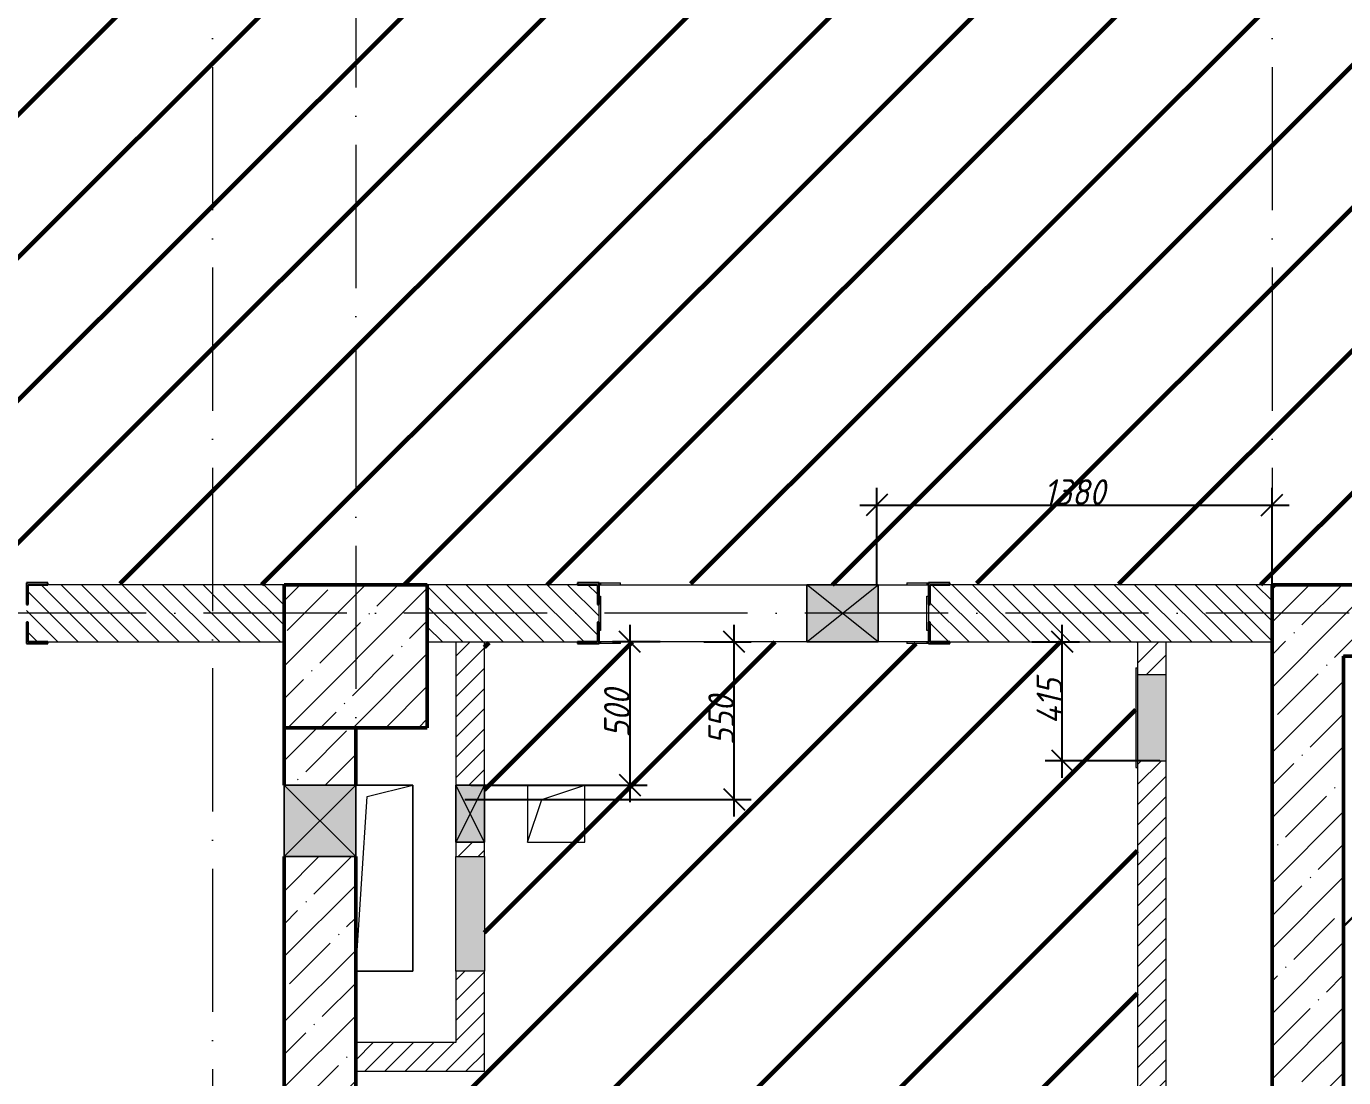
# Model space of a CAD drawing. Header units: millimetres. Extents: x -606178 to 312196, y -19338 to 632709.
# Drawn here: x -202551 to -197951, y 513253 to 516926 of the extents above; entities that cross this region are included whole.
import ezdxf

# ---------------------------------------------------------------- set-up
doc = ezdxf.new("R2010")
doc.units = ezdxf.units.MM
doc.linetypes.add('50_200_ШТРИХ_1Т_ш5_п1_п1_', pattern=[700, 500, -100, 0, -100])
for name, color, linetype, lineweight in [('4) ЛЕстницы', 5, 'Continuous', 30), ('6.4.1) Окр пт с инж. ПТ2.16', 3, 'Continuous', 60), ('A-____-____-DIMS', 7, 'Continuous', 9), ('A-DETL-GENF-OTLN', 7, 'Continuous', 9), ('A-FLOR-____-OTLN', 7, 'Continuous', 9), ('A-GENM-____-MCUT', 7, 'Continuous', 25), ('A-GENM-____-OTLN', 7, 'Continuous', 9), ('A-GENM-____-OTLN-1', 7, 'Continuous', 25), ('A-GLAZ-____-OTLN', 7, 'Continuous', 9), ('A-WALL-____-MCUT', 7, 'Continuous', 13), ('A-WALL-____-MCUT-2', 7, 'Continuous', 50), ('A-WALL-____-PATT-1', 7, 'Continuous', 9), ('A-WALL-FNSH-MCUT-1', 7, 'Continuous', 9), ('I-WALL-____-OTLN', 7, 'Continuous', 9), ('S-COLS-____-MCUT', 7, 'Continuous', 50), ('S-COLS-____-OTLN', 7, 'Continuous', 9), ('S-GRID-____-OTLN-1', 7, '50_200_ШТРИХ_1Т_ш5_п1_п1_', 9)]:
    doc.layers.add(name, color=color, linetype=linetype, lineweight=lineweight)
doc.layers.add('A-GLAZ-____-OTLN-1', color=7, linetype='Continuous', lineweight=9, true_color=0xc0c0c0)
doc.styles.add('ISOCPEUR_I_7', font='isocpeui.ttf', dxfattribs={"width": 0.9, "height": 90})
doc.dimstyles.new('ISO-1_8_0_9К_СРЕДНИЙ_Кладочные_2', dxfattribs={"dimscale": 304.8, "dimtxt": 89.638306, "dimasz": 0.246063, "dimexe": 0.19685, "dimexo": 0, "dimgap": 0, "dimtad": 1, "dimdec": 3, "dimrnd": 0.001, "dimdsep": 46, "dimtxsty": 'ISOCPEUR_I_7', "dimblk1": 'OBLIQUE', "dimblk2": 'OBLIQUE', "dimsah": 1, "dimcen": 0.09, "dimdle": 0.19685, "dimazin": 0, "dimtfac": 1, "dimtdec": 4, "dimtix": 1, "dimtmove": 1, "dimatfit": 3, "dimfxl": 1, "dimtvp": 1, "dimtolj": 1, "dimtzin": 0, "dimarcsym": 2})
pattern_1 = [(135, (-264901.3, 451794.26), (-35.35534, -35.35534), [])]
pattern_2 = [(45, (-264901.3, 451794.26), (-114.04925, 114.04925), []), (45, (-264787.25, 451794.26), (-114.04925, 114.04925), [201.612, -40.322, 3.353, -36.97])]
pattern_3 = [(45, (-264901.3, 451794.26), (-35.35534, 35.35534), [])]

# ---------------------------------------------------------------- blocks, each defined once
blk = doc.blocks.new('BSC_Колонна _Прямоугольная - 500х500-V20-АР1_План отверстий 2 этажа в осях 1-64_Ю-ЯЯ')
at = {"layer": 'S-COLS-____-OTLN'}
h = blk.add_hatch(dxfattribs=at)
h.set_pattern_fill('FP_29', color=256, style=0, pattern_type=2)
h.set_pattern_definition([(45, (-63500, -62931.04), (-114.04925, 114.04925), []), (45, (-63385.95, -62931.04), (-114.04925, 114.04925), [201.613, -40.323, 3.353, -36.97])])
h.paths.add_polyline_path([(-250, -250), (250, -250), (250, 250), (-250, 250)], flags=0)
at = {"layer": 'S-COLS-____-MCUT'}
for p, q in [((250, 250), (-250, 250)), ((-250, 250), (-250, -250)), ((250, -250), (250, 250)), ((-250, -250), (250, -250))]:
    blk.add_line(p, q, dxfattribs=at)
blk = doc.blocks.new('154_Стойка_СКБ_Уголок - СМ-2180_200-28268025-АР1_План отверстий 2 этажа в осях 1-64_Ю-ЯЯ')
at = {"layer": 'A-GENM-____-MCUT'}
for p, q in [((125, 156), (125, 81)), ((200, 156), (125, 156)), ((131, 81), (131, 150)), ((131, 150), (200, 150)), ((200, 150), (200, 156)), ((125, 81), (131, 81)), ((131, 19), (125, 19)), ((125, 19), (125, -56)), ((131, -50), (131, 19)), ((125, -56), (200, -56)), ((200, -50), (131, -50)), ((200, -56), (200, -50))]:
    blk.add_line(p, q, dxfattribs=at)
blk = doc.blocks.new('Стойка_Влож_Полоса боковая - Полоса-28213942-АР1_План отверстий 2 этажа в осях 1-64_Ю-ЯЯ')
at = {"layer": 'A-GENM-____-OTLN'}
for p, q in [((-5, 60), (0, 60)), ((-5, -60), (-5, 60)), ((0, -60), (-5, -60))]:
    blk.add_line(p, q, dxfattribs=at)
blk = doc.blocks.new('Стойка_Влож_Уголок_Опорный - Уголок-28213941-АР1_План отверстий 2 этажа в осях 1-64_Ю-ЯЯ')
at = {"layer": 'A-GENM-____-OTLN'}
for p, q in [((-212, -6), (-212, 0)), ((0, 0), (0, -6)), ((-212, -75), (-212, -6)), ((-212, -6), (-206, -6)), ((-6, -6), (0, -6)), ((0, -6), (0, -75)), ((-212, -75), (-206, -75)), ((-6, -75), (0, -75))]:
    blk.add_line(p, q, dxfattribs=at)
blk = doc.blocks.new('Фахверк_СКБ_Уголок - 200_3960-28268576-АР1_План отверстий 2 этажа в осях 1-64_Ю-ЯЯ')
at = {"layer": 'A-GENM-____-MCUT'}
for p, q in [((200, 156), (125, 156)), ((125, 156), (125, 81)), ((131, 81), (131, 150)), ((131, 150), (200, 150)), ((200, 150), (200, 156)), ((125, 81), (131, 81)), ((131, 19), (125, 19)), ((125, 19), (125, -56)), ((131, -50), (131, 19)), ((125, -56), (200, -56)), ((200, -50), (131, -50)), ((200, -56), (200, -50))]:
    blk.add_line(p, q, dxfattribs=at)
blk = doc.blocks.new('AR_Отверстие Ниша - Лючок-32403372-АР1_План отверстий 2 этажа в осях 1-64_Ю-ЯЯ')
at = {"layer": 'A-GLAZ-____-OTLN'}
blk.add_hatch(color=256, dxfattribs=at).paths.add_polyline_path([(200, 50), (-200, 50), (-200, -50), (200, -50)], flags=0)
for p, q in [((-200, 50), (200, 50)), ((-200, -50), (-200, 50)), ((200, 50), (200, -50)), ((200, -50), (-200, -50))]:
    blk.add_line(p, q, dxfattribs=at)
blk = doc.blocks.new('AR_Отверстие Ниша - Лючок-32402810-АР1_План отверстий 2 этажа в осях 1-64_Ю-ЯЯ')
at = {"layer": 'A-GLAZ-____-OTLN'}
blk.add_hatch(color=256, dxfattribs=at).paths.add_polyline_path([(150, -50), (150, 50), (-150, 50), (-150, -50)], flags=0)
for p, q in [((150, 50), (-150, 50)), ((-150, 50), (-150, -50)), ((150, -50), (150, 50)), ((-150, -50), (150, -50))]:
    blk.add_line(p, q, dxfattribs=at)
blk = doc.blocks.new('Л_Общий_Лючок - Лючок-29778125-АР1_План отверстий 2 этажа в осях 1-64_Ю-ЯЯ')
at = {"layer": 'A-GLAZ-____-OTLN-1'}
blk.add_hatch(color=256, dxfattribs=at).paths.add_polyline_path([(-24, 0), (324, 0), (324, 6), (-24, 6)], flags=0)
at = {"layer": 'A-GLAZ-____-OTLN'}
for p, q in [((324, 6), (-24, 6)), ((-24, 6), (-24, 0)), ((324, 6), (324, 0))]:
    blk.add_line(p, q, dxfattribs=at)
blk = doc.blocks.new('AR_Отверстие прямоугольное _в стене_ - AR_Отверстие прямоугольное _в стене__ВК-32402728-АР1_План отверстий 2 этажа в осях 1-64_Ю-ЯЯ')
at = {"layer": 'A-GLAZ-____-OTLN'}
blk.add_hatch(color=256, dxfattribs=at).paths.add_polyline_path([(100, 50), (-100, 50), (-100, -50), (100, -50)], flags=0)
at = {"layer": 'A-DETL-GENF-OTLN'}
for p, q in [((-100, -50), (-100, 50)), ((-100, 50), (100, 50)), ((100, 50), (-100, -50)), ((-100, 50), (100, -50)), ((100, 50), (-100, 50)), ((-100, 50), (-100, -50)), ((100, 50), (100, -50)), ((100, -50), (100, 50)), ((100, -50), (-100, -50)), ((-100, -50), (100, -50))]:
    blk.add_line(p, q, dxfattribs=at)
blk = doc.blocks.new('AR_Отверстие прямоугольное _в плите_ - AR_Отверстие прямоугольное _в плите_-30459207-АР1_План отверстий 2 этажа в осях 1-64_Ю-ЯЯ')
at = {"layer": 'A-GENM-____-OTLN'}
for p, q in [((100, 100), (-100, 100)), ((-100, 100), (-100, -100)), ((-50, 50), (100, 100)), ((100, -100), (100, 100)), ((-100, -100), (-50, 50)), ((-100, -100), (100, -100))]:
    blk.add_line(p, q, dxfattribs=at)
blk = doc.blocks.new('AR_Отверстие прямоугольное _в плите_ - AR_Отверстие прямоугольное _в плите_-30459250-АР1_План отверстий 2 этажа в осях 1-64_Ю-ЯЯ')
at = {"layer": 'A-GENM-____-OTLN'}
for p, q in [((100, 325), (-100, 325)), ((-60, 285), (100, 325)), ((100, -325), (100, 325)), ((-100, -325), (-60, 285)), ((-100, -325), (100, -325))]:
    blk.add_line(p, q, dxfattribs=at)
blk = doc.blocks.new('AR_Отверстие прямоугольное _в стене__БезПР - AR_Отверстие прямоугольное _в стене__БезПР-30458034-АР1_План отверстий 2 этажа в осях 1-64_Ю-ЯЯ')
at = {"layer": 'A-GLAZ-____-OTLN-1'}
blk.add_hatch(color=256, dxfattribs=at).paths.add_polyline_path([(125, -125), (125, 125), (-125, 125), (-125, -125)], flags=0)
at = {"layer": 'A-DETL-GENF-OTLN'}
for p, q in [((-125, -125), (-125, 125)), ((-125, 125), (125, 125)), ((125, 125), (-125, -125)), ((-125, 125), (125, -125)), ((125, 125), (-125, 125)), ((-125, 125), (-125, -125)), ((125, 125), (125, -125)), ((125, -125), (125, 125)), ((125, -125), (-125, -125)), ((-125, -125), (125, -125))]:
    blk.add_line(p, q, dxfattribs=at)
blk = doc.blocks.new('AR_Отверстие прямоугольное _в стене__БезПР - AR_Отверстие прямоугольное _в стене__БезПР-36427681-АР1_План отверстий 2 этажа в осях 1-64_Ю-ЯЯ')
at = {"layer": 'A-GLAZ-____-OTLN'}
blk.add_hatch(color=256, dxfattribs=at).paths.add_polyline_path([(125, 100), (-125, 100), (-125, -100), (125, -100)], flags=0)
at = {"layer": 'A-DETL-GENF-OTLN'}
for p, q in [((-125, -100), (-125, 100)), ((-125, 100), (125, 100)), ((125, 100), (-125, -100)), ((-125, 100), (125, -100)), ((125, 100), (-125, 100)), ((-125, 100), (-125, -100)), ((125, 100), (125, -100)), ((125, -100), (125, 100)), ((125, -100), (-125, -100)), ((-125, -100), (125, -100))]:
    blk.add_line(p, q, dxfattribs=at)
at = {"layer": 'A-GLAZ-____-OTLN'}
blk.add_line((125, 100), (-125, 100), dxfattribs=at)
blk = doc.blocks.new('_Oblique')
at = {"color": 0, "linetype": 'ByBlock', "lineweight": -2}
blk.add_line((-0.5, -0.5), (0.5, 0.5), dxfattribs=at)
blk = doc.blocks.new('*D4809')
at = {"layer": 'A-____-____-DIMS', "color": 0, "lineweight": -2, "transparency": 16777216}
for p, q in [((-200079.8, 514165.3), (-200079.8, 514835.3)), ((-200185.9, 514775.3), (-200019.8, 514775.3)), ((-201020.3, 514225.3), (-200019.8, 514225.3))]:
    blk.add_line(p, q, dxfattribs=at)
at = {"layer": 'Defpoints', "color": 0, "transparency": 16777216}
for p in [(-200185.9, 514775.3), (-200079.8, 514775.3), (-201020.3, 514225.3)]:
    blk.add_point(p, dxfattribs=at)
at = {"layer": 'A-____-____-DIMS', "color": 0, "lineweight": -2, "transparency": 16777216, "xscale": 75, "yscale": 75, "zscale": 75}
for p, rotation in [((-200079.8, 514775.3), 90), ((-200079.8, 514225.3), 270)]:
    blk.add_blockref('_Oblique', p, dxfattribs=dict(at, rotation=rotation))
at = {"layer": 'A-____-____-DIMS', "color": 0, "transparency": 16777216, "insert": (-200124.8, 514500.3), "char_height": 90, "width": 409.578, "attachment_point": 5, "rotation": 90, "style": 'ISOCPEUR_I_7'}
blk.add_mtext('\\A1;550', dxfattribs=at)
blk = doc.blocks.new('*D4939')
at = {"layer": 'A-____-____-DIMS', "color": 0, "lineweight": -2, "transparency": 16777216}
for p, q in [((-198933.8, 514300.3), (-198933.8, 514835.3)), ((-199039.9, 514775.3), (-198873.8, 514775.3)), ((-198593.5, 514360.3), (-198993.8, 514360.3))]:
    blk.add_line(p, q, dxfattribs=at)
at = {"layer": 'Defpoints', "color": 0, "transparency": 16777216}
for p in [(-199039.9, 514775.3), (-198933.8, 514775.3), (-198593.5, 514360.3)]:
    blk.add_point(p, dxfattribs=at)
at = {"layer": 'A-____-____-DIMS', "color": 0, "lineweight": -2, "transparency": 16777216, "xscale": 75, "yscale": 75, "zscale": 75}
for p, rotation in [((-198933.8, 514775.3), 90), ((-198933.8, 514360.3), 270)]:
    blk.add_blockref('_Oblique', p, dxfattribs=dict(at, rotation=rotation))
at = {"layer": 'A-____-____-DIMS', "color": 0, "transparency": 16777216, "insert": (-198978.8, 514567.8), "char_height": 90, "width": 384.755, "attachment_point": 5, "rotation": 90, "style": 'ISOCPEUR_I_7'}
blk.add_mtext('\\A1;415', dxfattribs=at)
blk = doc.blocks.new('*D4940')
at = {"layer": 'A-____-____-DIMS', "color": 0, "lineweight": -2, "transparency": 16777216}
for p, q in [((-200443.9, 514835.3), (-200443.9, 514215.3)), ((-200337.8, 514775.3), (-200503.9, 514775.3)), ((-200999.3, 514275.3), (-200383.9, 514275.3))]:
    blk.add_line(p, q, dxfattribs=at)
at = {"layer": 'Defpoints', "color": 0, "transparency": 16777216}
for p in [(-200337.8, 514775.3), (-200999.3, 514275.3), (-200443.9, 514275.3)]:
    blk.add_point(p, dxfattribs=at)
at = {"layer": 'A-____-____-DIMS', "color": 0, "lineweight": -2, "transparency": 16777216, "xscale": 75, "yscale": 75, "zscale": 75}
for p, rotation in [((-200443.9, 514775.3), 90), ((-200443.9, 514275.3), 270)]:
    blk.add_blockref('_Oblique', p, dxfattribs=dict(at, rotation=rotation))
at = {"layer": 'A-____-____-DIMS', "color": 0, "transparency": 16777216, "insert": (-200488.9, 514525.3), "char_height": 90, "width": 409.578, "attachment_point": 5, "rotation": 90, "style": 'ISOCPEUR_I_7'}
blk.add_mtext('\\A1;500', dxfattribs=at)
blk = doc.blocks.new('*D4970')
at = {"layer": 'A-____-____-DIMS', "color": 0, "lineweight": -2, "transparency": 16777216}
for p, q in [((-199581.3, 514975.3), (-199581.3, 515313.6)), ((-198201.3, 514975.3), (-198201.3, 515313.6)), ((-199641.3, 515253.6), (-198141.3, 515253.6))]:
    blk.add_line(p, q, dxfattribs=at)
at = {"layer": 'Defpoints', "color": 0, "transparency": 16777216}
for p in [(-198201.3, 515253.6), (-199581.3, 514975.3), (-198201.3, 514975.3)]:
    blk.add_point(p, dxfattribs=at)
at = {"layer": 'A-____-____-DIMS', "color": 0, "lineweight": -2, "transparency": 16777216, "xscale": 75, "yscale": 75, "zscale": 75, "rotation": 180}
blk.add_blockref('_Oblique', (-199581.3, 515253.6), dxfattribs=at)
at = {"layer": 'A-____-____-DIMS', "color": 0, "lineweight": -2, "transparency": 16777216, "xscale": 75, "yscale": 75, "zscale": 75}
blk.add_blockref('_Oblique', (-198201.3, 515253.6), dxfattribs=at)
at = {"layer": 'A-____-____-DIMS', "color": 0, "transparency": 16777216, "insert": (-198891.3, 515298.6), "char_height": 90, "width": 504.733, "attachment_point": 5, "style": 'ISOCPEUR_I_7'}
blk.add_mtext('\\A1;1380', dxfattribs=at)

msp = doc.modelspace()

# ---------------------------------------------------------------- hatches: boundary and pattern name
at = {"layer": '4) ЛЕстницы'}
h = msp.add_hatch(dxfattribs=at)
h.set_pattern_fill('ANSI31', color=256, scale=230)
h.set_pattern_definition([(45, (-308161, 388080.6), (-516.3647, 516.3647), [])])
h.paths.add_polyline_path([(-197951.3011, 514725.3011), (-195901.3011, 514725.3011), (-195901.3011, 507225.3011), (-197951.3011, 507225.3011)])
at = {"layer": '6.4.1) Окр пт с инж. ПТ2.16'}
h = msp.add_hatch(dxfattribs=at)
h.set_pattern_fill('ANSI31', color=256, scale=111)
h.paths.add_polyline_path([(-190461.3011, 521675.3011), (-191001.3011, 521675.3011), (-195701.3011, 521675.3011), (-196201.3011, 521675.3011), (-196401.3011, 521675.3011), (-196401.3011, 521225.3011), (-196627.3011, 521225.3011), (-196627.3011, 521219.3011), (-197075.3011, 521219.3011), (-197201.3011, 521225.3011), (-197201.3011, 521675.3011), (-200651.3011, 521675.3011), (-200651.3011, 521175.3011), (-201151.3011, 521175.3011), (-201151.3011, 519475.3011), (-200651.3011, 519475.3011), (-200651.3011, 518975.3011), (-201151.3011, 518975.3011), (-201651.3011, 518975.3011), (-202951.3011, 518975.3011), (-203951.3011, 518975.3011), (-204951.3011, 518975.3011), (-205449.8983, 518975.3011), (-205649.8983, 518975.3011), (-206101.3011, 518975.3011), (-207801.3011, 518975.3011), (-207801.3011, 518175.3011), (-208076.3011, 518175.3011), (-208976.3011, 518175.3011), (-209251.3011, 518175.3011), (-209251.3011, 518975.3011), (-210601.3011, 518975.3011), (-211099.8983, 518975.3011), (-211299.8983, 518975.3011), (-211751.3011, 518975.3011), (-212101.3011, 518975.3011), (-212101.3011, 518375.3011), (-212201.3011, 518375.3011), (-212251.3011, 518375.3011), (-212251.3011, 518475.3011), (-213351.3011, 518475.3011), (-213351.3011, 518375.3011), (-213651.3011, 518375.3011), (-214601.3011, 518375.3011), (-214701.3011, 518375.3011), (-214701.3011, 518975.3011), (-214701.3011, 519225.3011), (-214901.3011, 519225.3011), (-214901.3011, 519325.3011), (-217351.3011, 519325.3011), (-219151.3011, 519325.3011), (-219151.3011, 519075.3011), (-219401.3011, 519075.3011), (-219401.3011, 514975.3011), (-219151.3011, 514975.3011), (-218826.3011, 514975.3011), (-218826.3011, 514981.3011), (-218751.3011, 514981.3011), (-218316.3011, 514975.3011), (-217466.3011, 514975.3011), (-217126.3011, 514975.3011), (-217126.3011, 514981.3011), (-217057.3011, 514981.3011), (-217051.3011, 514981.3011), (-216976.3011, 514981.3011), (-216651.3011, 514975.3011), (-216151.3011, 514975.3011), (-214526.3011, 514975.3011), (-214526.3011, 514981.3011), (-214451.3011, 514981.3011), (-214445.3011, 514981.3011), (-214376.3011, 514981.3011), (-214291.3011, 514975.3011), (-213891.3011, 514975.3011), (-213751.3011, 514975.3011), (-213751.3011, 514981.3011), (-213676.3011, 514981.3011), (-213526.3011, 514975.3011), (-213526.3011, 514981.3011), (-213451.3011, 514981.3011), (-213271.3011, 514975.3011), (-212971.3011, 514975.3011), (-212751.3011, 514975.3011), (-212751.3011, 514981.3011), (-212676.3011, 514981.3011), (-212526.3011, 514975.3011), (-212526.3011, 514981.3011), (-212451.3011, 514981.3011), (-211751.3011, 514975.3011), (-211751.3011, 514981.3011), (-211676.3011, 514981.3011), (-211526.3011, 514975.3011), (-211526.3011, 514981.3011), (-211451.3011, 514981.3011), (-210751.3011, 514975.3011), (-210751.3011, 514981.3011), (-210651.3011, 514981.3011), (-210651.3011, 514975.3011), (-210151.3011, 514975.3011), (-209826.3011, 514975.3011), (-209826.3011, 514981.3011), (-209751.3011, 514981.3011), (-209401.3011, 514975.3011), (-208551.3011, 514975.3011), (-208126.3011, 514975.3011), (-208126.3011, 514981.3011), (-208057.3011, 514981.3011), (-208051.3011, 514981.3011), (-207976.3011, 514981.3011), (-207651.3011, 514975.3011), (-207151.3011, 514975.3011), (-206651.3011, 514975.3011), (-206151.3011, 514975.3011), (-204426.3011, 514975.3011), (-204426.3011, 514981.3011), (-204351.3011, 514981.3011), (-204345.3011, 514981.3011), (-204321.3011, 514975.3011), (-204351.3011, 514975.3011), (-204351.3011, 514935.3011), (-204346.3011, 514935.3011), (-204346.3011, 514775.3011), (-202551.3011, 514775.3011), (-202551.3011, 514844.3011), (-202551.3011, 514906.3011), (-202551.3011, 514981.3011), (-202476.3011, 514981.3011), (-201651.3011, 514975.3011), (-201151.3011, 514975.3011), (-200626.3011, 514975.3011), (-200626.3011, 514981.3011), (-200551.3011, 514981.3011), (-200545.3011, 514981.3011), (-200476.3011, 514981.3011), (-199826.3011, 514975.3011), (-199576.3011, 514975.3011), (-199476.3011, 514975.3011), (-199476.3011, 514981.3011), (-199407.3011, 514981.3011), (-199401.3011, 514981.3011), (-199326.3011, 514981.3011), (-198201.3011, 514975.3011), (-197751.3011, 514975.3011), (-196151.3011, 514975.3011), (-195651.3011, 514975.3011), (-193326.3011, 514975.3011), (-193326.3011, 514981.3011), (-193251.3011, 514981.3011), (-193245.3011, 514981.3011), (-193176.3011, 514981.3011), (-191651.3011, 514975.3011), (-191651.3011, 514981.3011), (-191576.3011, 514981.3011), (-190461.3011, 514977.2562)])
h.paths.add_polyline_path([(-196201.3011, 518975.3011), (-196201.3011, 519475.3011), (-195701.3011, 519475.3011), (-195701.3011, 518975.3011)], flags=16)
h = msp.add_hatch(dxfattribs=at)
h.set_pattern_fill('ANSI31', color=256, scale=111)
h.paths.add_polyline_path([(-198677.3011, 511621.3011), (-198677.3011, 512169.3011), (-198671.3011, 512375.3011), (-199571.3011, 512375.3011), (-199821.3011, 512375.3011), (-199951.3011, 512375.3011), (-200001.3011, 512375.3011), (-200001.3011, 512475.3011), (-199951.3011, 512475.3011), (-199821.3011, 512475.3011), (-199571.3011, 512475.3011), (-198671.3011, 512475.3011), (-198671.3011, 514336.3011), (-198677.3011, 514336.3011), (-198677.3011, 514684.3011), (-198671.3011, 514775.3011), (-199326.3011, 514775.3011), (-199326.3011, 514769.3011), (-199401.3011, 514769.3011), (-199407.3011, 514769.3011), (-199476.3011, 514769.3011), (-199576.3011, 514775.3011), (-199826.3011, 514775.3011), (-200476.3011, 514775.3011), (-200476.3011, 514769.3011), (-200545.3011, 514769.3011), (-200551.3011, 514769.3011), (-200626.3011, 514769.3011), (-200951.3011, 514773.0154), (-200951.3011, 514275.3011), (-200951.3011, 514075.3011), (-200951.3011, 514025.3011), (-200951.3011, 513625.3011), (-200951.3011, 513275.3011), (-201401.3011, 513275.3011), (-201401.3011, 510725.3011), (-198671.3011, 510725.3011), (-198671.3011, 510791.3011), (-198677.3011, 510791.3011), (-198677.3011, 511239.3011), (-198671.6558, 511621.3011)])
at = {"layer": 'A-WALL-____-PATT-1'}
h = msp.add_hatch(dxfattribs=at)
h.set_pattern_fill('FP_6', color=256, style=0, pattern_type=2)
h.set_pattern_definition(pattern_1)
h.paths.add_polyline_path([(-201651.3011, 514775.3011), (-201651.3011, 514975.3011), (-202545.3011, 514975.3011), (-202545.3011, 514906.3011), (-202551.3011, 514906.3011), (-202551.3011, 514844.3011), (-202545.3011, 514844.3011), (-202545.3011, 514775.3011), (-202345.3011, 514775.3011)], flags=0)
h.paths.add_polyline_path([(-204426.3011, 514775.3011), (-204357.3011, 514775.3011), (-204357.3011, 514844.3011), (-204351.3011, 514844.3011), (-204351.3011, 514906.3011), (-204357.3011, 514906.3011), (-204357.3011, 514975.3011), (-206151.3011, 514975.3011), (-206151.3011, 514775.3011), (-204821.4595, 514775.3011)], flags=0)
h.paths.add_polyline_path([(-207151.3011, 514775.3011), (-206651.3011, 514775.3011), (-206651.3011, 514975.3011), (-207151.3011, 514975.3011)], flags=0)
h = msp.add_hatch(dxfattribs=at)
h.set_pattern_fill('FP_6', color=256, style=0, pattern_type=2)
h.set_pattern_definition(pattern_1)
h.paths.add_polyline_path([(-199395.3011, 514775.3011), (-198201.3011, 514775.3011), (-198201.3011, 514975.3011), (-199395.3011, 514975.3011), (-199395.3011, 514906.3011), (-199401.3011, 514906.3011), (-199401.3011, 514844.3011), (-199395.3011, 514844.3011), (-199395.3011, 514776.3011)], flags=0)
h.paths.add_polyline_path([(-201151.3011, 514775.3011), (-200557.3011, 514775.3011), (-200557.3011, 514844.3011), (-200551.3011, 514844.3011), (-200551.3011, 514906.3011), (-200557.3011, 514906.3011), (-200557.3011, 514975.3011), (-201151.3011, 514975.3011)], flags=0)
h = msp.add_hatch(dxfattribs=at)
h.set_pattern_fill('FP_13', color=256, style=0, pattern_type=2)
h.set_pattern_definition(pattern_2)
h.paths.add_polyline_path([(-198201.3011, 507475.3011), (-197951.3011, 507475.3011), (-197951.3011, 514975.3011), (-198201.3011, 514975.3011), (-198201.3011, 509018.851)], flags=0)
h = msp.add_hatch(dxfattribs=at)
h.set_pattern_fill('FP_13', color=256, style=0, pattern_type=2)
h.set_pattern_definition(pattern_2)
h.paths.add_polyline_path([(-195651.3011, 514725.3011), (-195651.3011, 514975.3011), (-196151.3011, 514975.3011), (-196151.3011, 514725.3011)], flags=0)
h.paths.add_polyline_path([(-197751.4568, 514725.3011), (-197751.3011, 514725.3011), (-197751.4568, 514975.3011), (-197951.3011, 514975.3011), (-197951.3011, 514725.3011)], flags=0)
h = msp.add_hatch(dxfattribs=at)
h.set_pattern_fill('FP_5', color=256, style=0, pattern_type=2)
h.set_pattern_definition(pattern_3)
h.paths.add_polyline_path([(-200951.3011, 513375.3011), (-200951.3011, 513625.3011), (-201051.3011, 513625.3011), (-201051.3011, 513375.3011)], flags=0)
h.paths.add_polyline_path([(-201051.3011, 514025.3011), (-200951.3011, 514025.3011), (-200951.3011, 514075.3011), (-201051.3011, 514075.3011)], flags=0)
h.paths.add_polyline_path([(-201051.3011, 514275.3011), (-200951.3011, 514275.3011), (-200951.3011, 514775.3011), (-201051.3011, 514775.3011)], flags=0)
h = msp.add_hatch(dxfattribs=at)
h.set_pattern_fill('FP_5', color=256, style=0, pattern_type=2)
h.set_pattern_definition(pattern_3)
h.paths.add_polyline_path([(-198671.3011, 507225.3011), (-198571.3011, 507225.3011), (-198571.3011, 507325.3011), (-198671.3011, 507325.3011)], flags=0)
h.paths.add_polyline_path([(-198579.0681, 507625.3011), (-198571.3011, 507625.3011), (-198571.3011, 509155.3011), (-198671.3011, 509155.3011), (-198671.3011, 507625.3011)], flags=0)
h.paths.add_polyline_path([(-198612.6603, 509355.3011), (-198571.3011, 509355.3011), (-198571.3011, 509775.3011), (-198574.3011, 509775.3011), (-198574.3011, 509822.3011), (-198668.3011, 509822.3011), (-198668.3011, 509775.3011), (-198671.3011, 509775.3011), (-198671.3011, 509355.3011), (-198668.3011, 509355.3011)], flags=0)
h.paths.add_polyline_path([(-198571.3011, 509825.3011), (-198571.3011, 510815.3011), (-198671.3011, 510815.3011), (-198671.3011, 509825.3011), (-198574.3011, 509825.3011)], flags=0)
h.paths.add_polyline_path([(-198648.7768, 511215.3011), (-198571.3011, 511215.3011), (-198571.3011, 511645.3011), (-198671.3011, 511645.3011), (-198671.3011, 511215.3011)], flags=0)
h.paths.add_polyline_path([(-198571.3011, 512145.3011), (-198571.3011, 514360.3011), (-198671.3011, 514360.3011), (-198671.3011, 512145.3011), (-198666.8351, 512145.3011)], flags=0)
h.paths.add_polyline_path([(-198571.3011, 514660.3011), (-198571.3011, 514775.3011), (-198671.3011, 514775.3011), (-198671.3011, 514660.3011), (-198576.0927, 514660.3011)], flags=0)
h = msp.add_hatch(dxfattribs=at)
h.set_pattern_fill('FP_13', color=256, style=0, pattern_type=2)
h.set_pattern_definition(pattern_2)
h.paths.add_polyline_path([(-201401.3011, 507475.3011), (-201401.3011, 514025.3011), (-201651.3011, 514025.3011), (-201651.3011, 507475.3011)], flags=0)
h.paths.add_polyline_path([(-201609.6344, 514275.3011), (-201401.3011, 514275.3011), (-201401.3011, 514475.3011), (-201651.3011, 514475.3011), (-201651.3011, 514275.3011)], flags=0)
h = msp.add_hatch(dxfattribs=at)
h.set_pattern_fill('FP_5', color=256, style=0, pattern_type=2)
h.set_pattern_definition(pattern_3)
h.paths.add_polyline_path([(-201401.3011, 513275.3011), (-200951.3011, 513275.3011), (-200951.3011, 513375.3011), (-201401.3011, 513375.3011)], flags=0)

# ---------------------------------------------------------------- linework, layer by layer
msp.add_lwpolyline([(-195951.3011, 507225.3011), (-197951.3011, 507225.3011), (-197951.3011, 514725.3011), (-195951.3011, 514725.3011)], close=True)
at = {"layer": 'A-FLOR-____-OTLN'}
for p, q in [((-201401.3011, 514275.3011), (-201201.3011, 514275.3011)), ((-201201.3011, 514275.3011), (-201201.3011, 513625.3011)), ((-201201.3011, 513625.3011), (-201401.3011, 513625.3011))]:
    msp.add_line(p, q, dxfattribs=at)
at = {"layer": 'A-WALL-____-MCUT'}
for p, q in [((-201651.3011, 514975.3011), (-202476.3011, 514975.3011)), ((-200626.3011, 514975.3011), (-201151.3011, 514975.3011)), ((-198201.3011, 514975.3011), (-199326.3011, 514975.3011)), ((-200551.3011, 514844.3011), (-200551.3011, 514906.3011)), ((-199401.3011, 514906.3011), (-199401.3011, 514844.3011)), ((-202476.3011, 514775.3011), (-201651.3011, 514775.3011)), ((-201151.3011, 514775.3011), (-200626.3011, 514775.3011)), ((-199326.3011, 514775.3011), (-198201.3011, 514775.3011))]:
    msp.add_line(p, q, dxfattribs=at)
at = {"layer": 'A-WALL-____-MCUT-2'}
for p, q in [((-197751.3011, 514975.3011), (-198201.3011, 514975.3011)), ((-198201.3011, 514975.3011), (-198201.3011, 507475.3011)), ((-197951.3011, 507475.3011), (-197951.3011, 514725.3011)), ((-197951.3011, 514725.3011), (-197751.3011, 514725.3011)), ((-201651.3011, 514475.3011), (-201651.3011, 514275.3011)), ((-201401.3011, 514275.3011), (-201401.3011, 514475.3011)), ((-201651.3011, 514025.3011), (-201651.3011, 507475.3011)), ((-201401.3011, 507475.3011), (-201401.3011, 514025.3011))]:
    msp.add_line(p, q, dxfattribs=at)
at = {"layer": 'A-WALL-FNSH-MCUT-1'}
for p, q in [((-201051.3011, 514775.3011), (-201051.3011, 514275.3011)), ((-200951.3011, 514275.3011), (-200951.3011, 514775.3011)), ((-198671.3011, 514775.3011), (-198671.3011, 514660.3011)), ((-198571.3011, 514660.3011), (-198571.3011, 514775.3011)), ((-198671.3011, 514360.3011), (-198671.3011, 512475.3011)), ((-198571.3011, 512145.3011), (-198571.3011, 514360.3011)), ((-201051.3011, 514075.3011), (-201051.3011, 514025.3011)), ((-200951.3011, 514025.3011), (-200951.3011, 514075.3011)), ((-201051.3011, 513625.3011), (-201051.3011, 513375.3011)), ((-200951.3011, 513275.3011), (-200951.3011, 513625.3011)), ((-201051.3011, 513375.3011), (-201401.3011, 513375.3011)), ((-201401.3011, 513275.3011), (-200951.3011, 513275.3011))]:
    msp.add_line(p, q, dxfattribs=at)
at = {"layer": 'I-WALL-____-OTLN'}
for p, q in [((-200551.3011, 514975.3011), (-199826.3011, 514975.3011)), ((-199576.3011, 514975.3011), (-199401.3011, 514975.3011)), ((-199826.3011, 514775.3011), (-200551.3011, 514775.3011)), ((-199401.3011, 514775.3011), (-199576.3011, 514775.3011))]:
    msp.add_line(p, q, dxfattribs=at)
at = {"layer": 'S-GRID-____-OTLN-1'}
for p, q in [((-201901.3011, 542687.1106), (-201901.3011, 504685.847)), ((-198201.3011, 542687.1106), (-198201.3011, 504685.847)), ((-201401.3011, 542415.4959), (-201401.3011, 504852.8552)), ((-160826.8945, 514875.3011), (-269570.0713, 514875.3011))]:
    msp.add_line(p, q, dxfattribs=at)

# ---------------------------------------------------------------- block references
at = {"layer": 'A-GENM-____-OTLN'}
for name, p, rotation in [('Стойка_Влож_Уголок_Опорный - Уголок-28213941-АР1_План отверстий 2 этажа в осях 1-64_Ю-ЯЯ', (-200551.3011, 514981.3011), 89.99999999999955), ('Стойка_Влож_Уголок_Опорный - Уголок-28213941-АР1_План отверстий 2 этажа в осях 1-64_Ю-ЯЯ', (-199401.3011, 514769.3011), 269.9999999999995), ('Стойка_Влож_Полоса боковая - Полоса-28213942-АР1_План отверстий 2 этажа в осях 1-64_Ю-ЯЯ', (-200551.3011, 514875.3011), 180)]:
    msp.add_blockref(name, p, dxfattribs=dict(at, rotation=rotation))
for name, p in [('Стойка_Влож_Полоса боковая - Полоса-28213942-АР1_План отверстий 2 этажа в осях 1-64_Ю-ЯЯ', (-199401.3011, 514875.3011)), ('AR_Отверстие прямоугольное _в плите_ - AR_Отверстие прямоугольное _в плите_-30459250-АР1_План отверстий 2 этажа в осях 1-64_Ю-ЯЯ', (-201301.3011, 513950.3011)), ('AR_Отверстие прямоугольное _в плите_ - AR_Отверстие прямоугольное _в плите_-30459207-АР1_План отверстий 2 этажа в осях 1-64_Ю-ЯЯ', (-200701.3011, 514175.3011))]:
    msp.add_blockref(name, p, dxfattribs=at)
at = {"layer": 'A-GENM-____-OTLN-1'}
for name, p in [('Фахверк_СКБ_Уголок - 200_3960-28268576-АР1_План отверстий 2 этажа в осях 1-64_Ю-ЯЯ', (-202676.3011, 514825.3011)), ('154_Стойка_СКБ_Уголок - СМ-2180_200-28268025-АР1_План отверстий 2 этажа в осях 1-64_Ю-ЯЯ', (-199526.3011, 514825.3011))]:
    msp.add_blockref(name, p, dxfattribs=at)
at = {"layer": 'A-GENM-____-OTLN-1', "rotation": 180}
msp.add_blockref('154_Стойка_СКБ_Уголок - СМ-2180_200-28268025-АР1_План отверстий 2 этажа в осях 1-64_Ю-ЯЯ', (-200426.3011, 514925.3011), dxfattribs=at)
at = {"layer": 'A-GLAZ-____-OTLN'}
for name, p, rotation in [('AR_Отверстие прямоугольное _в стене__БезПР - AR_Отверстие прямоугольное _в стене__БезПР-36427681-АР1_План отверстий 2 этажа в осях 1-64_Ю-ЯЯ', (-199701.3011, 514875.3011), 180), ('Л_Общий_Лючок - Лючок-29778125-АР1_План отверстий 2 этажа в осях 1-64_Ю-ЯЯ', (-198671.3011, 514360.3011), 90.00000000000006), ('AR_Отверстие Ниша - Лючок-32402810-АР1_План отверстий 2 этажа в осях 1-64_Ю-ЯЯ', (-198621.3011, 514510.3011), 270.0000000000001), ('AR_Отверстие прямоугольное _в стене__БезПР - AR_Отверстие прямоугольное _в стене__БезПР-30458034-АР1_План отверстий 2 этажа в осях 1-64_Ю-ЯЯ', (-201526.3011, 514150.3011), 269.9999999999999), ('AR_Отверстие прямоугольное _в стене_ - AR_Отверстие прямоугольное _в стене__ВК-32402728-АР1_План отверстий 2 этажа в осях 1-64_Ю-ЯЯ', (-201001.3011, 514175.3011), 270), ('AR_Отверстие Ниша - Лючок-32403372-АР1_План отверстий 2 этажа в осях 1-64_Ю-ЯЯ', (-201001.3011, 513825.3011), 270)]:
    msp.add_blockref(name, p, dxfattribs=dict(at, rotation=rotation))
at = {"layer": 'S-COLS-____-OTLN'}
msp.add_blockref('BSC_Колонна _Прямоугольная - 500х500-V20-АР1_План отверстий 2 этажа в осях 1-64_Ю-ЯЯ', (-201401.3011, 514725.3011), dxfattribs=at)

# ---------------------------------------------------------------- dimensions: what is measured, and where the dimension line sits
at = {"layer": 'A-____-____-DIMS'}
dim = msp.add_linear_dim(base=(-198201.3011, 515253.5636), p1=(-199581.3011, 514975.3011), p2=(-198201.3011, 514975.3011), dimstyle='ISO-1_8_0_9К_СРЕДНИЙ_Кладочные_2', override={"dimpost": '<>', "dimfxl": 1380}, dxfattribs=at)
dim.commit()
dim.dimension.update_dxf_attribs({"geometry": '*D4970', "text_midpoint": (-198891.3011, 515298.5636)})
for base, p1, p2, override, picture, middle in [((-200079.7893, 514775.3011), (-201020.2873, 514225.3011), (-200185.8553, 514775.3011), {"dimpost": '<>', "dimfxl": 999.388173}, '*D4809', (-200124.7893, 514500.3011)), ((-200443.8605, 514275.3011), (-200337.7945, 514775.3011), (-200999.2744, 514275.3011), {"dimpost": '<>', "dimfxl": 829.189724}, '*D4940', (-200488.8605, 514525.3011)), ((-198933.811, 514775.3011), (-198593.5139, 514360.3011), (-199039.877, 514775.3011), {"dimpost": '<>', "dimfxl": 609.479318}, '*D4939', (-198978.811, 514567.8011))]:
    dim = msp.add_linear_dim(base=base, p1=p1, p2=p2, angle=90, dimstyle='ISO-1_8_0_9К_СРЕДНИЙ_Кладочные_2', override=override, dxfattribs=at)
    dim.commit()
    dim.dimension.update_dxf_attribs({"geometry": picture, "text_midpoint": middle})

doc.saveas('drawing.dxf')
